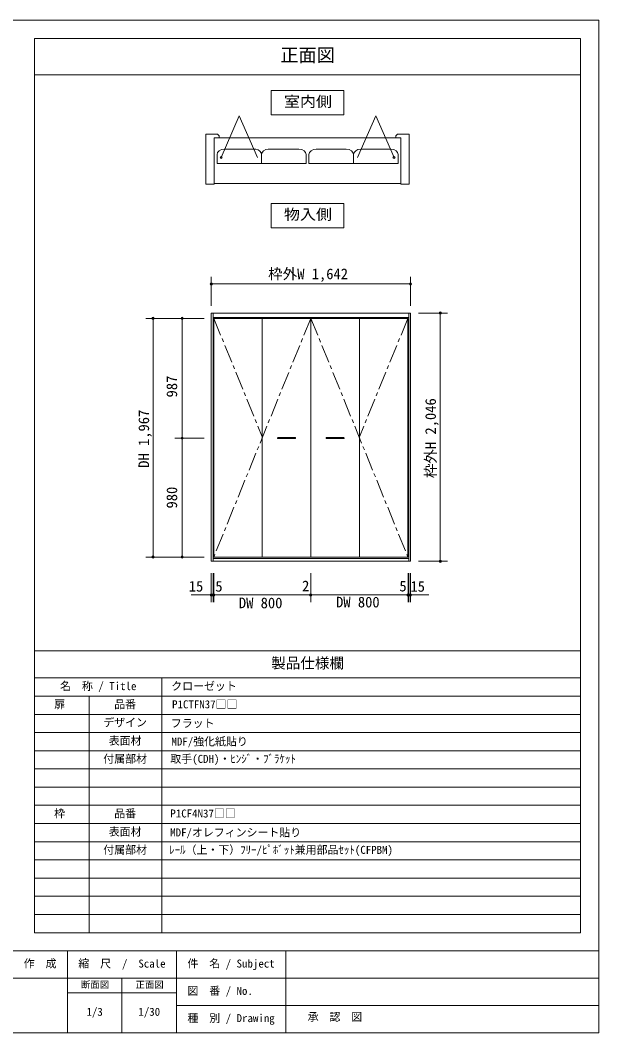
# Model space of a CAD drawing. Units: millimetres on the paper, enlarged 5 times, with parts at other scales. Extents: x -977 to 998, y -673 to 718.
# Drawn here: x 203 to 998, y -673 to 718 of the extents above; entities that cross this region are included whole.
import ezdxf
from ezdxf.enums import TextEntityAlignment as Align

# ---------------------------------------------------------------- set-up
doc = ezdxf.new("R2010")
doc.units = ezdxf.units.MM
doc.header["$LTSCALE"] = 5
doc.header["$PDMODE"] = 32
doc.header["$PDSIZE"] = 3
doc.linetypes.add('CHAIN1', pattern=[8, 5, -1, 1, -1])
doc.layers.add('0-0_0', color=7, linetype='Continuous', lineweight=18)
doc.layers.add('1-0_H-SYM', color=7, linetype='Continuous', lineweight=18)
doc.styles.add('ＭＳ ゴシック', font='')
doc.styles.get('ＭＳ ゴシック').set_extended_font_data('MS Gothic')

msp = doc.modelspace()

# ---------------------------------------------------------------- linework, layer by layer
at = {"layer": '0-0_0'}
for p, q in [((997.812, 718.383), (997.812, -672.867)), ((222.812, 693.383), (222.812, -535.367)), ((222.812, 693.383), (972.812, 693.383)), ((972.812, 693.383), (972.812, -535.367)), ((222.812, 643.383), (972.812, 643.383)), ((222.812, -147.867), (972.812, -147.867)), ((222.812, -185.367), (972.812, -185.367)), ((397.812, -185.367), (397.812, -535.367)), ((222.812, -210.367), (972.812, -210.367)), ((297.812, -210.367), (297.812, -535.367)), ((222.812, -235.367), (972.812, -235.367)), ((222.812, -260.367), (972.812, -260.367)), ((222.812, -285.367), (972.812, -285.367)), ((222.812, -310.367), (972.812, -310.367)), ((222.812, -335.367), (972.812, -335.367)), ((222.812, -360.367), (972.812, -360.367)), ((222.812, -385.367), (972.812, -385.367)), ((222.812, -410.367), (972.812, -410.367)), ((222.812, -435.367), (972.812, -435.367)), ((222.812, -460.367), (972.812, -460.367)), ((222.812, -485.367), (972.812, -485.367)), ((222.812, -510.367), (972.812, -510.367)), ((972.812, -535.367), (222.812, -535.367)), ((222.812, -535.367), (972.812, -535.367)), ((-977.188, -560.367), (997.812, -560.367)), ((267.812, -560.367), (267.812, -672.867)), ((417.812, -672.867), (417.812, -560.367)), ((567.812, -672.867), (567.812, -560.367)), ((997.812, -597.867), (-577.188, -597.867)), ((342.812, -597.867), (342.812, -672.867)), ((267.812, -617.867), (417.812, -617.867)), ((997.812, -635.367), (417.812, -635.367)), ((997.812, -672.867), (-977.188, -672.867))]:
    msp.add_line(p, q, dxfattribs=at)
msp.add_lwpolyline([(-977.188, -672.867), (-977.188, 718.383), (997.812, 718.383)], dxfattribs=at)
at = {"layer": '1-0_H-SYM', "color": 4, "lineweight": 9}
for p, q in [((479.064, 529.863), (504.045, 586.993)), ((529.025, 529.863), (504.045, 586.993)), ((666.6, 529.863), (691.58, 586.993)), ((716.56, 529.863), (691.58, 586.993)), ((465.527, 366.007), (465.527, 326.007)), ((739.194, 366.007), (739.194, 326.007)), ((465.194, 356.007), (739.361, 356.007)), ((375.527, 308.673), (455.527, 308.673)), ((385.527, 308.673), (385.527, -19.16)), ((425.527, -19.16), (425.527, 308.673)), ((790.126, 316.007), (750.126, 316.007)), ((780.126, -24.993), (780.126, 316.007)), ((415.527, 144.173), (455.527, 144.173)), ((375.527, -19.16), (455.527, -19.16)), ((790.126, -24.993), (750.126, -24.993)), ((465.527, -81.327), (465.527, -41.327)), ((468.027, -81.327), (468.027, -41.327)), ((468.861, -81.327), (468.861, -41.327)), ((602.194, -81.327), (602.194, -41.327)), ((602.361, -81.327), (602.361, -41.327)), ((735.861, -81.327), (735.861, -41.327)), ((736.694, -81.327), (736.694, -41.327)), ((739.194, -81.327), (739.194, -41.327)), ((437.861, -71.327), (764.25, -71.327))]:
    msp.add_line(p, q, dxfattribs=at)
at = {"layer": '1-0_H-SYM'}
for p, q in [((458.118, 493.128), (458.118, 562.018)), ((474.192, 562.018), (458.118, 562.018)), ((726.025, 556.66), (469.6, 556.66)), ((469.6, 493.128), (469.6, 556.66)), ((474.192, 562.018), (476.489, 559.722)), ((476.489, 559.722), (476.489, 556.66)), ((721.433, 562.018), (737.507, 562.018)), ((726.025, 493.128), (726.025, 556.66)), ((737.507, 493.128), (737.507, 562.018)), ((473.427, 521.449), (473.427, 533.696)), ((483.378, 541.351), (526.498, 541.351)), ((534.663, 521.449), (534.663, 533.696)), ((543.874, 541.33), (585.948, 541.33)), ((595.899, 533.696), (595.899, 521.449)), ((599.726, 521.449), (599.726, 533.696)), ((609.677, 541.351), (651.011, 541.351)), ((660.962, 521.449), (660.962, 533.696)), ((670.913, 541.351), (712.247, 541.351)), ((595.899, 521.449), (473.427, 521.449)), ((469.6, 493.128), (458.118, 493.128)), ((469.6, 493.893), (726.025, 493.893)), ((726.025, 493.128), (737.507, 493.128)), ((465.527, 316.007), (465.527, -24.993)), ((468.027, -24.993), (468.027, 316.007)), ((468.027, 310.007), (736.694, 310.007)), ((602.194, 308.673), (468.861, 308.673)), ((468.861, -19.16), (468.861, 308.673)), ((535.444, -19.16), (535.444, 308.673)), ((602.194, 308.673), (602.194, -19.16)), ((668.944, 308.673), (602.361, 308.673)), ((602.361, -19.16), (602.361, 308.673)), ((668.944, -19.16), (668.944, 308.673)), ((735.694, 308.673), (669.111, 308.673)), ((669.111, 308.673), (669.111, -19.16)), ((735.694, 308.673), (735.694, -19.16)), ((736.694, -24.993), (736.694, 316.007)), ((739.194, 316.007), (739.194, -24.993)), ((468.027, -20.993), (736.694, -20.993)), ((468.861, -19.16), (535.444, -19.16)), ((602.361, -19.16), (668.944, -19.16)), ((669.111, -19.16), (735.694, -19.16))]:
    msp.add_line(p, q, dxfattribs=at)
at = {"layer": '1-0_H-SYM', "lineweight": 20}
for p, q in [((465.527, 316.007), (739.194, 316.007)), ((556.652, 143.715), (556.652, 144.632)), ((556.902, 144.882), (580.902, 144.882)), ((556.902, 143.465), (580.902, 143.465)), ((581.152, 143.715), (581.152, 144.632)), ((623.402, 143.715), (623.402, 144.632)), ((647.652, 144.882), (623.652, 144.882)), ((647.652, 143.465), (623.652, 143.465)), ((647.902, 143.715), (647.902, 144.632)), ((465.527, -24.993), (739.194, -24.993))]:
    msp.add_line(p, q, dxfattribs=at)
at = {"layer": '1-0_H-SYM', "color": 4, "linetype": 'CHAIN1', "lineweight": 9}
for p, q in [((602.194, 308.673), (468.861, -19.16)), ((468.861, 308.673), (535.527, 146.09)), ((602.361, 308.673), (735.694, -19.16)), ((735.694, 308.673), (669.027, 146.09))]:
    msp.add_line(p, q, dxfattribs=at)
at = {"layer": '1-0_H-SYM'}
for points in [[(547.812, 588.313), (647.812, 588.313), (647.812, 621.646), (547.812, 621.646)], [(547.812, 433.159), (647.812, 433.159), (647.812, 466.492), (547.812, 466.492)]]:
    msp.add_lwpolyline(points, close=True, dxfattribs=at)
for points in [[(721.433, 562.018), (719.136, 559.722), (719.136, 556.66)], [(722.198, 533.696), (722.198, 521.449), (599.726, 521.449)], [(535.611, 308.673), (535.611, -19.16), (602.194, -19.16)]]:
    msp.add_lwpolyline(points, dxfattribs=at)
at = {"layer": '1-0_H-SYM', "lineweight": 20}
for centre, start, end in [((556.902, 144.632), 90, 180), ((556.902, 143.715), 180, 270), ((580.902, 144.632), 0, 90), ((580.902, 143.715), 270, 0), ((623.652, 144.632), 90, 180), ((623.652, 143.715), 180, 270), ((647.652, 144.632), 0, 90), ((647.652, 143.715), 270, 0)]:
    msp.add_arc(centre, 0.25, start, end, dxfattribs=at)
at = {"layer": '1-0_H-SYM'}
for centre, start_param, end_param in [((483.378, 533.696), 1.57079633, 3.14159265), ((524.712, 533.696), 6.28318531, 7.67351649), ((544.614, 533.696), 1.64515625, 3.14159265), ((585.948, 533.696), 6.28318531, 7.85398163), ((609.677, 533.696), 1.57079633, 3.14159265), ((651.011, 533.696), 6.28318531, 7.85398163), ((670.913, 533.696), 1.57079633, 3.14159265), ((712.247, 533.696), 6.28318531, 7.85398163)]:
    msp.add_ellipse(centre, major_axis=(9.951, 0), ratio=0.769231, start_param=start_param, end_param=end_param, dxfattribs=at)
for p in [(479.064, 529.863), (716.56, 529.863)]:
    msp.add_point(p, dxfattribs=at)
at = {"layer": '1-0_H-SYM', "color": 4}
for p in [(465.527, 356.007), (739.194, 356.007), (385.527, 308.673), (425.527, 308.673), (780.126, 316.007), (425.527, 144.173), (385.527, -19.16), (425.527, -19.16), (780.126, -24.993), (465.527, -71.327), (468.027, -71.327), (468.861, -71.327), (602.194, -71.327), (602.361, -71.327), (735.861, -71.327), (736.694, -71.327), (739.194, -71.327)]:
    msp.add_point(p, dxfattribs=at)

# ---------------------------------------------------------------- texts
at = {"layer": '0-0_0', "style": 'ＭＳ ゴシック'}
for s, height, p in [('正面図', 18.33, (560.312, 655.883)), ('製品仕様欄', 14.66, (547.812, -176.617)), ('名\u3000称 / Title', 11, (257.812, -205.367)), ('クローゼット', 11, (410.532, -205.367)), ('扉', 11, (249.687, -230.367)), ('品番', 11, (332.187, -230.367)), ('P1CTFN37□□', 11, (411.61, -230.367)), ('デザイン', 11, (317.187, -255.367)), ('フラット', 11, (409.886, -256.442)), ('表面材', 11, (324.687, -280.367)), ('MDF/強化紙貼り', 11, (410.748, -281.492)), ('付属部材', 11, (317.187, -305.367)), ('取手(CDH)・ﾋﾝｼﾞ・ﾌﾞﾗｹｯﾄ', 11, (409.276, -305.367)), ('枠', 11, (249.687, -380.367)), ('品番', 11, (332.187, -380.367)), ('P1CF4N37□□', 11, (409.276, -380.367)), ('表面材', 11, (324.687, -405.367)), ('MDF/オレフィンシート貼り', 11, (409.024, -406.492)), ('付属部材', 11, (317.187, -430.367)), ('ﾚｰﾙ（上・下）ﾌﾘｰ/ﾋﾟﾎﾞｯﾄ兼用部品ｾｯﾄ(CFPBM)', 11, (407.678, -430.367)), ('作\u3000成', 11, (207.812, -586.617)), ('縮\u3000尺\u3000/\u3000Scale', 11, (282.812, -586.617)), ('件\u3000名 / Subject', 11, (432.812, -586.617)), ('断面図', 9.164, (286.562, -614.117)), ('正面図', 9.164, (361.562, -614.117)), ('図\u3000番 / No.', 11, (432.733, -624.117)), ('1/3', 11, (294.062, -652.867)), ('1/30', 11, (365.312, -652.867)), ('種\u3000別 / Drawing', 11, (432.812, -661.617)), ('承\u3000認\u3000図', 11, (597.898, -659.832))]:
    msp.add_text(s, height=height, dxfattribs=at).set_placement(p, align=Align.BOTTOM_LEFT)
at = {"layer": '1-0_H-SYM', "style": 'ＭＳ ゴシック', "width": 1.1}
for s, p in [('室内側', (565.312, 594.979)), ('物入側', (565.312, 439.826))]:
    msp.add_text(s, height=14.66, dxfattribs=at).set_placement(p, align=Align.BOTTOM_LEFT)
at = {"layer": '1-0_H-SYM', "style": 'ＭＳ ゴシック'}
for s, p in [('枠外W 1,642', (543.565, 358.203)), ('15', (434.581, -71.049)), ('5', (471.076, -71.146)), ('2', (590.299, -70.613)), ('5', (723.913, -70.837)), ('15', (739.154, -71.255)), ('DW 800', (503.444, -93.924)), ('DW 800', (636.944, -92.827))]:
    msp.add_text(s, height=14.66, dxfattribs=at).set_placement(p, align=Align.BOTTOM_LEFT)
for s, p in [('987', (423.027, 200.09)), ('枠外H 2,046', (778.487, 89.173)), ('DH 1,967', (384.507, 103.423)), ('980', (423.027, 47.507))]:
    msp.add_text(s, height=14.66, rotation=90, dxfattribs=at).set_placement(p, align=Align.BOTTOM_LEFT)

doc.saveas('drawing.dxf')
